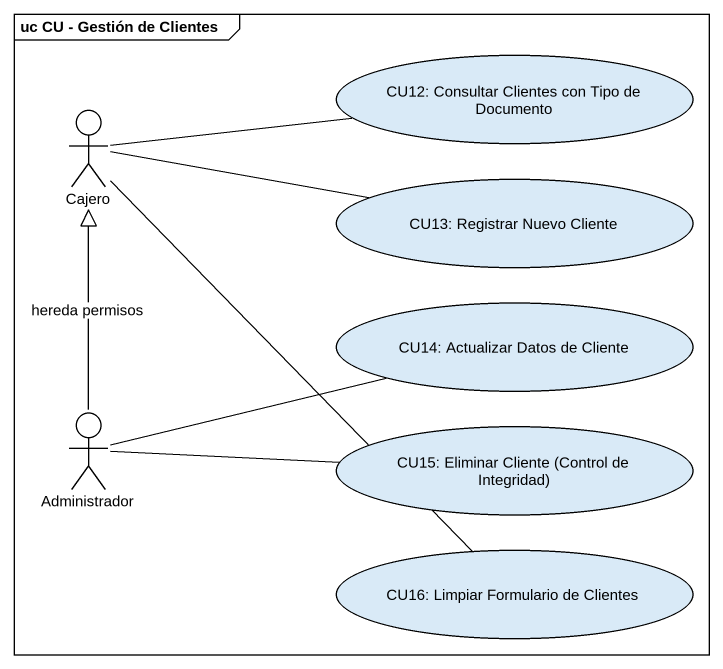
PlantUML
@startuml
mainframe uc CU - Gestión de Clientes
usecase "CU12: Consultar Clientes con Tipo de Documento" as CU12_Consultar_Clientes_con
actor Cajero
usecase "CU13: Registrar Nuevo Cliente" as CU13_Registrar_Nuevo_Cliente
usecase "CU14: Actualizar Datos de Cliente" as CU14_Actualizar_Datos_de
actor Administrador
usecase "CU15: Eliminar Cliente (Control de Integridad)" as CU15_Eliminar_Cliente
usecase "CU16: Limpiar Formulario de Clientes" as CU16_Limpiar_Formulario_de
Cajero -right- CU12_Consultar_Clientes_con
Cajero -right- CU13_Registrar_Nuevo_Cliente
Cajero -- CU16_Limpiar_Formulario_de
Administrador -up-|> Cajero : hereda permisos
Administrador -right- CU14_Actualizar_Datos_de
Administrador -right- CU15_Eliminar_Cliente
@enduml
